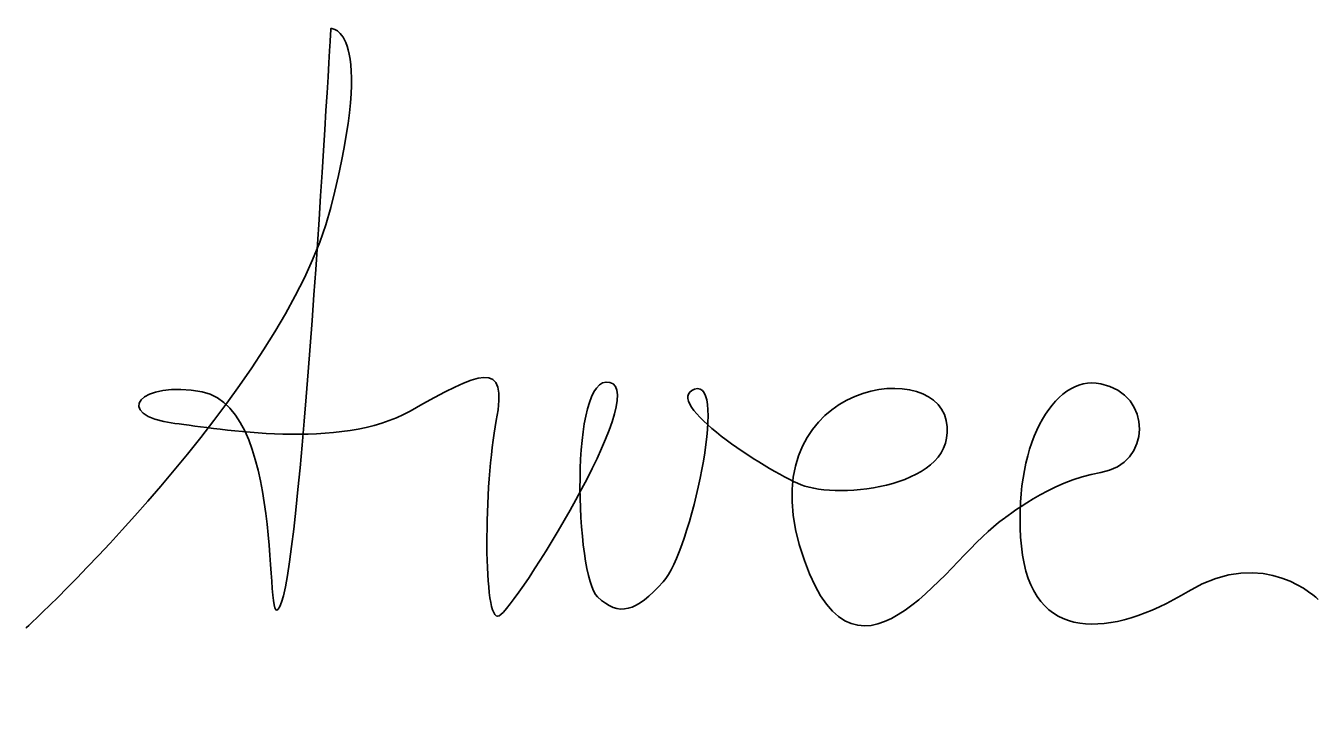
# Model space of a CAD drawing. Header units: inches. Extents: x 92.3 to 141.4, y -127.5 to -101.3.
import ezdxf

# ---------------------------------------------------------------- set-up
doc = ezdxf.new("R2010")
doc.units = ezdxf.units.IN
doc.header["$MEASUREMENT"] = 0
doc.layers.add('Layer 1', color=7, linetype='Continuous')

msp = doc.modelspace()

# ---------------------------------------------------------------- linework, layer by layer
at = {"layer": 'Layer 1', "color": 250, "lineweight": 35, "true_color": 0x231f20}
msp.add_open_spline([(92.272, -124.23), (92.272, -124.23), (102.101, -115.13), (103.869, -108.213), (105.638, -101.296), (103.869, -101.401), (103.869, -101.401), (103.869, -101.401), (102.778, -121.162), (101.997, -123.242), (101.217, -125.323), (102.309, -115.91), (98.981, -115.234), (96.643, -114.759), (95.474, -116.121), (97.941, -116.43), (99.605, -116.638), (104.234, -117.47), (106.886, -115.962), (109.538, -114.454), (110.63, -113.933), (110.162, -116.326), (109.694, -118.718), (109.645, -124.075), (110.268, -123.762), (110.89, -123.45), (116.039, -115.234), (114.478, -114.87), (112.918, -114.506), (113.178, -122.254), (114.01, -123.034), (114.842, -123.814), (115.467, -123.606), (116.507, -122.462), (117.547, -121.318), (119.003, -114.662), (117.703, -115.13), (116.403, -115.598), (120.355, -118.198), (121.759, -118.77), (123.163, -119.342), (127.791, -118.874), (127.271, -116.326), (126.752, -113.778), (119.523, -115.026), (121.877, -121.648), (123.959, -127.501), (127.48, -121.37), (129.456, -120.07), (129.456, -120.07), (131.224, -118.614), (133.148, -118.302), (135.072, -117.99), (135.153, -115.323), (133.148, -114.922), (131.328, -114.558), (129.767, -117.366), (130.132, -121.11), (130.496, -124.855), (133.564, -124.595), (136.476, -122.826), (139.389, -121.058), (141.417, -123.138), (141.417, -123.138)], degree=3, knots=[0, 0, 0, 0, 1, 1, 1, 2, 2, 2, 3, 3, 3, 4, 4, 4, 5, 5, 5, 6, 6, 6, 7, 7, 7, 8, 8, 8, 9, 9, 9, 10, 10, 10, 11, 11, 11, 12, 12, 12, 13, 13, 13, 14, 14, 14, 15, 15, 15, 16, 16, 16, 17, 17, 17, 18, 18, 18, 19, 19, 19, 20, 20, 20, 21, 21, 21, 21], dxfattribs=at)

doc.saveas('drawing.dxf')
